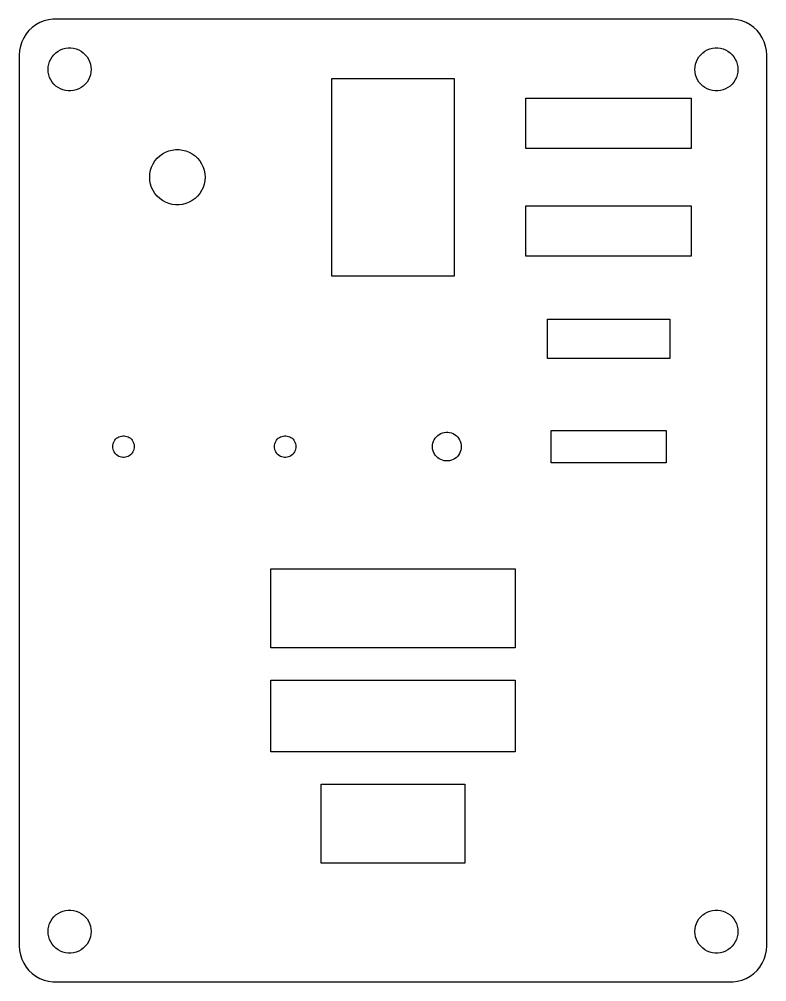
# Model space of a CAD drawing. Header units: metres. Extents: x -52 to 52, y -67 to 3091.
# Drawn here: x -52 to 52, y 1085 to 1219 of the extents above; entities that cross this region are included whole.
import ezdxf

# ---------------------------------------------------------------- set-up
doc = ezdxf.new("R2010")
doc.units = ezdxf.units.M

msp = doc.modelspace()

# ---------------------------------------------------------------- linework, layer by layer
for p, q in [((-49.6791, 1218.22), (-50.1871, 1217.85)), ((-49.1289, 1218.52), (-49.6791, 1218.22)), ((-48.5451, 1218.76), (-49.1289, 1218.52)), ((-47.9369, 1218.91), (-48.5451, 1218.76)), ((-47.3139, 1218.99), (-47.9369, 1218.91)), ((47.3139, 1218.99), (-47.3139, 1218.99)), ((47.9369, 1218.91), (47.3139, 1218.99)), ((48.5451, 1218.76), (47.9369, 1218.91)), ((49.1289, 1218.52), (48.5451, 1218.76)), ((49.6791, 1218.22), (49.1289, 1218.52)), ((50.1871, 1217.85), (49.6791, 1218.22)), ((-51.0451, 1216.94), (-51.3815, 1216.41)), ((-50.6448, 1217.42), (-51.0451, 1216.94)), ((-50.1871, 1217.85), (-50.6448, 1217.42)), ((50.6448, 1217.42), (50.1871, 1217.85)), ((51.0451, 1216.94), (50.6448, 1217.42)), ((51.3815, 1216.41), (51.0451, 1216.94)), ((-51.8429, 1215.24), (-51.9606, 1214.63)), ((-51.6489, 1215.84), (-51.8429, 1215.24)), ((-51.3815, 1216.41), (-51.6489, 1215.84)), ((51.6489, 1215.84), (51.3815, 1216.41)), ((51.8429, 1215.24), (51.6489, 1215.84)), ((51.9606, 1214.63), (51.8429, 1215.24)), ((-51.9606, 1214.63), (-52, 1214)), ((-52, 1214), (-52, 1090)), ((-47.427, 1213.76), (-47.1869, 1214.05)), ((-47.1869, 1214.05), (-46.9123, 1214.31)), ((-46.9123, 1214.31), (-46.6075, 1214.53)), ((-46.6075, 1214.53), (-46.2773, 1214.71)), ((-46.2773, 1214.71), (-45.927, 1214.85)), ((-45.927, 1214.85), (-45.5621, 1214.95)), ((-45.5621, 1214.95), (-45.1884, 1214.99)), ((-45.1884, 1214.99), (-44.8116, 1214.99)), ((-44.8116, 1214.99), (-44.4379, 1214.95)), ((-44.4379, 1214.95), (-44.0729, 1214.85)), ((-44.0729, 1214.85), (-43.7227, 1214.71)), ((-43.7227, 1214.71), (-43.3925, 1214.53)), ((-43.3925, 1214.53), (-43.0877, 1214.31)), ((-43.0877, 1214.31), (-42.8131, 1214.05)), ((-42.8131, 1214.05), (-42.5729, 1213.76)), ((42.5729, 1213.76), (42.8131, 1214.05)), ((42.8131, 1214.05), (43.0877, 1214.31)), ((43.0877, 1214.31), (43.3925, 1214.53)), ((43.3925, 1214.53), (43.7227, 1214.71)), ((43.7227, 1214.71), (44.0729, 1214.85)), ((44.0729, 1214.85), (44.4379, 1214.95)), ((44.4379, 1214.95), (44.8116, 1214.99)), ((44.8116, 1214.99), (45.1884, 1214.99)), ((45.1884, 1214.99), (45.5621, 1214.95)), ((45.5621, 1214.95), (45.927, 1214.85)), ((45.927, 1214.85), (46.2773, 1214.71)), ((46.2773, 1214.71), (46.6075, 1214.53)), ((46.6075, 1214.53), (46.9123, 1214.31)), ((46.9123, 1214.31), (47.1869, 1214.05)), ((47.1869, 1214.05), (47.427, 1213.76)), ((52, 1214), (51.9606, 1214.63)), ((52, 1090), (52, 1214)), ((-47.9763, 1212.38), (-47.9057, 1212.75)), ((-47.9057, 1212.75), (-47.7893, 1213.1)), ((-47.7893, 1213.1), (-47.6289, 1213.45)), ((-47.6289, 1213.45), (-47.427, 1213.76)), ((-42.5729, 1213.76), (-42.3711, 1213.45)), ((-42.3711, 1213.45), (-42.2107, 1213.1)), ((-42.2107, 1213.1), (-42.0942, 1212.75)), ((-42.0942, 1212.75), (-42.0237, 1212.38)), ((42.0237, 1212.38), (42.0942, 1212.75)), ((42.0942, 1212.75), (42.2107, 1213.1)), ((42.2107, 1213.1), (42.3711, 1213.45)), ((42.3711, 1213.45), (42.5729, 1213.76)), ((47.427, 1213.76), (47.6289, 1213.45)), ((47.6289, 1213.45), (47.7893, 1213.1)), ((47.7893, 1213.1), (47.9057, 1212.75)), ((47.9057, 1212.75), (47.9763, 1212.38)), ((-48, 1212), (-47.9763, 1212.38)), ((-47.9763, 1211.62), (-48, 1212)), ((-47.9057, 1211.25), (-47.9763, 1211.62)), ((-47.7893, 1210.9), (-47.9057, 1211.25)), ((-42.0942, 1211.25), (-42.2107, 1210.9)), ((-42.0237, 1211.62), (-42.0942, 1211.25)), ((-42.0237, 1212.38), (-42, 1212)), ((-42, 1212), (-42.0237, 1211.62)), ((42, 1212), (42.0237, 1212.38)), ((42.0237, 1211.62), (42, 1212)), ((42.0942, 1211.25), (42.0237, 1211.62)), ((42.2107, 1210.9), (42.0942, 1211.25)), ((47.9057, 1211.25), (47.7893, 1210.9)), ((47.9763, 1211.62), (47.9057, 1211.25)), ((47.9763, 1212.38), (48, 1212)), ((48, 1212), (47.9763, 1211.62)), ((-47.6289, 1210.55), (-47.7893, 1210.9)), ((-47.427, 1210.24), (-47.6289, 1210.55)), ((-47.1869, 1209.95), (-47.427, 1210.24)), ((-46.9123, 1209.69), (-47.1869, 1209.95)), ((-42.8131, 1209.95), (-43.0877, 1209.69)), ((-42.5729, 1210.24), (-42.8131, 1209.95)), ((-42.3711, 1210.55), (-42.5729, 1210.24)), ((-42.2107, 1210.9), (-42.3711, 1210.55)), ((-8.5, 1183.25), (-8.5, 1210.75)), ((-8.5, 1210.75), (8.5, 1210.75)), ((8.5, 1210.75), (8.5, 1183.25)), ((42.3711, 1210.55), (42.2107, 1210.9)), ((42.5729, 1210.24), (42.3711, 1210.55)), ((42.8131, 1209.95), (42.5729, 1210.24)), ((43.0877, 1209.69), (42.8131, 1209.95)), ((47.1869, 1209.95), (46.9123, 1209.69)), ((47.427, 1210.24), (47.1869, 1209.95)), ((47.6289, 1210.55), (47.427, 1210.24)), ((47.7893, 1210.9), (47.6289, 1210.55)), ((-46.6075, 1209.47), (-46.9123, 1209.69)), ((-46.2773, 1209.29), (-46.6075, 1209.47)), ((-45.927, 1209.15), (-46.2773, 1209.29)), ((-45.5621, 1209.05), (-45.927, 1209.15)), ((-45.1884, 1209.01), (-45.5621, 1209.05)), ((-44.8116, 1209.01), (-45.1884, 1209.01)), ((-44.4379, 1209.05), (-44.8116, 1209.01)), ((-44.0729, 1209.15), (-44.4379, 1209.05)), ((-43.7227, 1209.29), (-44.0729, 1209.15)), ((-43.3925, 1209.47), (-43.7227, 1209.29)), ((-43.0877, 1209.69), (-43.3925, 1209.47)), ((43.3925, 1209.47), (43.0877, 1209.69)), ((43.7227, 1209.29), (43.3925, 1209.47)), ((44.0729, 1209.15), (43.7227, 1209.29)), ((44.4379, 1209.05), (44.0729, 1209.15)), ((44.8116, 1209.01), (44.4379, 1209.05)), ((45.1884, 1209.01), (44.8116, 1209.01)), ((45.5621, 1209.05), (45.1884, 1209.01)), ((45.927, 1209.15), (45.5621, 1209.05)), ((46.2773, 1209.29), (45.927, 1209.15)), ((46.6075, 1209.47), (46.2773, 1209.29)), ((46.9123, 1209.69), (46.6075, 1209.47)), ((18.5, 1201), (18.5, 1208)), ((18.5, 1208), (41.5, 1208)), ((41.5, 1208), (41.5, 1201)), ((-32.0629, 1200.25), (-31.6392, 1200.48)), ((-31.6392, 1200.48), (-31.1897, 1200.66)), ((-31.1897, 1200.66), (-30.7214, 1200.78)), ((-30.7214, 1200.78), (-30.2417, 1200.84)), ((-30.2417, 1200.84), (-29.7583, 1200.84)), ((-29.7583, 1200.84), (-29.2786, 1200.78)), ((-29.2786, 1200.78), (-28.8103, 1200.66)), ((-28.8103, 1200.66), (-28.3607, 1200.48)), ((-28.3607, 1200.48), (-27.9371, 1200.25)), ((41.5, 1201), (18.5, 1201)), ((-33.3738, 1198.85), (-33.1147, 1199.26)), ((-33.1147, 1199.26), (-32.8065, 1199.64)), ((-32.8065, 1199.64), (-32.4541, 1199.97)), ((-32.4541, 1199.97), (-32.0629, 1200.25)), ((-27.9371, 1200.25), (-27.5459, 1199.97)), ((-27.5459, 1199.97), (-27.1935, 1199.64)), ((-27.1935, 1199.64), (-26.8853, 1199.26)), ((-26.8853, 1199.26), (-26.6262, 1198.85)), ((-33.8196, 1197.48), (-33.729, 1197.96)), ((-33.729, 1197.96), (-33.5796, 1198.42)), ((-33.5796, 1198.42), (-33.3738, 1198.85)), ((-26.6262, 1198.85), (-26.4203, 1198.42)), ((-26.4203, 1198.42), (-26.271, 1197.96)), ((-26.271, 1197.96), (-26.1804, 1197.48)), ((-33.85, 1197), (-33.8196, 1197.48)), ((-33.8196, 1196.52), (-33.85, 1197)), ((-33.729, 1196.04), (-33.8196, 1196.52)), ((-26.1804, 1196.52), (-26.271, 1196.04)), ((-26.1804, 1197.48), (-26.15, 1197)), ((-26.15, 1197), (-26.1804, 1196.52)), ((-33.5796, 1195.58), (-33.729, 1196.04)), ((-33.3738, 1195.15), (-33.5796, 1195.58)), ((-33.1147, 1194.74), (-33.3738, 1195.15)), ((-26.6262, 1195.15), (-26.8853, 1194.74)), ((-26.4203, 1195.58), (-26.6262, 1195.15)), ((-26.271, 1196.04), (-26.4203, 1195.58)), ((-32.8065, 1194.36), (-33.1147, 1194.74)), ((-32.4541, 1194.03), (-32.8065, 1194.36)), ((-32.0629, 1193.75), (-32.4541, 1194.03)), ((-27.5459, 1194.03), (-27.9371, 1193.75)), ((-27.1935, 1194.36), (-27.5459, 1194.03)), ((-26.8853, 1194.74), (-27.1935, 1194.36)), ((-31.6392, 1193.52), (-32.0629, 1193.75)), ((-31.1897, 1193.34), (-31.6392, 1193.52)), ((-30.7214, 1193.22), (-31.1897, 1193.34)), ((-30.2417, 1193.16), (-30.7214, 1193.22)), ((-29.7583, 1193.16), (-30.2417, 1193.16)), ((-29.2786, 1193.22), (-29.7583, 1193.16)), ((-28.8103, 1193.34), (-29.2786, 1193.22)), ((-28.3607, 1193.52), (-28.8103, 1193.34)), ((-27.9371, 1193.75), (-28.3607, 1193.52)), ((18.5, 1186), (18.5, 1193)), ((18.5, 1193), (41.5, 1193)), ((41.5, 1193), (41.5, 1186)), ((41.5, 1186), (18.5, 1186)), ((8.5, 1183.25), (-8.5, 1183.25)), ((21.5, 1171.75), (21.5, 1177.25)), ((21.5, 1177.25), (38.5, 1177.25)), ((38.5, 1177.25), (38.5, 1171.75)), ((38.5, 1171.75), (21.5, 1171.75)), ((22, 1157.25), (22, 1161.75)), ((22, 1161.75), (38, 1161.75)), ((38, 1161.75), (38, 1157.25)), ((-38.8145, 1160.22), (-38.7135, 1160.38)), ((-38.7135, 1160.38), (-38.5934, 1160.53)), ((-38.5934, 1160.53), (-38.4561, 1160.66)), ((-38.4561, 1160.66), (-38.3037, 1160.77)), ((-38.3037, 1160.77), (-38.1387, 1160.86)), ((-38.1387, 1160.86), (-37.9635, 1160.93)), ((-37.9635, 1160.93), (-37.7811, 1160.97)), ((-37.7811, 1160.97), (-37.5942, 1161)), ((-37.5942, 1161), (-37.4058, 1161)), ((-37.4058, 1161), (-37.2189, 1160.97)), ((-37.2189, 1160.97), (-37.0365, 1160.93)), ((-37.0365, 1160.93), (-36.8613, 1160.86)), ((-36.8613, 1160.86), (-36.6963, 1160.77)), ((-36.6963, 1160.77), (-36.5439, 1160.66)), ((-36.5439, 1160.66), (-36.4065, 1160.53)), ((-36.4065, 1160.53), (-36.2865, 1160.38)), ((-36.2865, 1160.38), (-36.1855, 1160.22)), ((-16.3145, 1160.22), (-16.2135, 1160.38)), ((-16.2135, 1160.38), (-16.0934, 1160.53)), ((-16.0934, 1160.53), (-15.9561, 1160.66)), ((-15.9561, 1160.66), (-15.8037, 1160.77)), ((-15.8037, 1160.77), (-15.6387, 1160.86)), ((-15.6387, 1160.86), (-15.4635, 1160.93)), ((-15.4635, 1160.93), (-15.2811, 1160.97)), ((-15.2811, 1160.97), (-15.0942, 1161)), ((-15.0942, 1161), (-14.9058, 1161)), ((-14.9058, 1161), (-14.7189, 1160.97)), ((-14.7189, 1160.97), (-14.5365, 1160.93)), ((-14.5365, 1160.93), (-14.3613, 1160.86)), ((-14.3613, 1160.86), (-14.1963, 1160.77)), ((-14.1963, 1160.77), (-14.0439, 1160.66)), ((-14.0439, 1160.66), (-13.9065, 1160.53)), ((-13.9065, 1160.53), (-13.7865, 1160.38)), ((-13.7865, 1160.38), (-13.6855, 1160.22)), ((5.64044, 1160.24), (5.74738, 1160.46)), ((5.74738, 1160.46), (5.88196, 1160.68)), ((5.88196, 1160.68), (6.04205, 1160.87)), ((6.04205, 1160.87), (6.22514, 1161.04)), ((6.22514, 1161.04), (6.42834, 1161.19)), ((6.42834, 1161.19), (6.64844, 1161.31)), ((6.64844, 1161.31), (6.88196, 1161.4)), ((6.88196, 1161.4), (7.12523, 1161.46)), ((7.12523, 1161.46), (7.3744, 1161.5)), ((7.3744, 1161.5), (7.62558, 1161.5)), ((7.62558, 1161.5), (7.87476, 1161.46)), ((7.87476, 1161.46), (8.11803, 1161.4)), ((8.11803, 1161.4), (8.35155, 1161.31)), ((8.35155, 1161.31), (8.57164, 1161.19)), ((8.57164, 1161.19), (8.77484, 1161.04)), ((8.77484, 1161.04), (8.95793, 1160.87)), ((8.95793, 1160.87), (9.11803, 1160.68)), ((9.11803, 1160.68), (9.25261, 1160.46)), ((9.25261, 1160.46), (9.35954, 1160.24)), ((-39, 1159.5), (-38.9882, 1159.69)), ((-38.9882, 1159.31), (-39, 1159.5)), ((-38.9882, 1159.69), (-38.9529, 1159.87)), ((-38.9529, 1159.13), (-38.9882, 1159.31)), ((-38.9529, 1159.87), (-38.8947, 1160.05)), ((-38.8947, 1158.95), (-38.9529, 1159.13)), ((-38.8947, 1160.05), (-38.8145, 1160.22)), ((-38.8145, 1158.78), (-38.8947, 1158.95)), ((-36.1855, 1160.22), (-36.1053, 1160.05)), ((-36.1053, 1158.95), (-36.1855, 1158.78)), ((-36.1053, 1160.05), (-36.0471, 1159.87)), ((-36.0471, 1159.13), (-36.1053, 1158.95)), ((-36.0471, 1159.87), (-36.0118, 1159.69)), ((-36.0118, 1159.31), (-36.0471, 1159.13)), ((-36.0118, 1159.69), (-36, 1159.5)), ((-36, 1159.5), (-36.0118, 1159.31)), ((-16.5, 1159.5), (-16.4882, 1159.69)), ((-16.4882, 1159.31), (-16.5, 1159.5)), ((-16.4882, 1159.69), (-16.4529, 1159.87)), ((-16.4529, 1159.13), (-16.4882, 1159.31)), ((-16.4529, 1159.87), (-16.3947, 1160.05)), ((-16.3947, 1158.95), (-16.4529, 1159.13)), ((-16.3947, 1160.05), (-16.3145, 1160.22)), ((-16.3145, 1158.78), (-16.3947, 1158.95)), ((-13.6855, 1160.22), (-13.6053, 1160.05)), ((-13.6053, 1158.95), (-13.6855, 1158.78)), ((-13.6053, 1160.05), (-13.5471, 1159.87)), ((-13.5471, 1159.13), (-13.6053, 1158.95)), ((-13.5471, 1159.87), (-13.5118, 1159.69)), ((-13.5118, 1159.31), (-13.5471, 1159.13)), ((-13.5118, 1159.69), (-13.5, 1159.5)), ((-13.5, 1159.5), (-13.5118, 1159.31)), ((5.5, 1159.5), (5.51576, 1159.75)), ((5.51576, 1159.25), (5.5, 1159.5)), ((5.51576, 1159.75), (5.56282, 1160)), ((5.56282, 1159), (5.51576, 1159.25)), ((5.56282, 1160), (5.64044, 1160.24)), ((5.64044, 1158.76), (5.56282, 1159)), ((9.35954, 1160.24), (9.43716, 1160)), ((9.43716, 1159), (9.35954, 1158.76)), ((9.43716, 1160), (9.48422, 1159.75)), ((9.48422, 1159.25), (9.43716, 1159)), ((9.48422, 1159.75), (9.5, 1159.5)), ((9.5, 1159.5), (9.48422, 1159.25)), ((-38.7135, 1158.62), (-38.8145, 1158.78)), ((-38.5934, 1158.47), (-38.7135, 1158.62)), ((-38.4561, 1158.34), (-38.5934, 1158.47)), ((-38.3037, 1158.23), (-38.4561, 1158.34)), ((-38.1387, 1158.14), (-38.3037, 1158.23)), ((-37.9635, 1158.07), (-38.1387, 1158.14)), ((-37.7811, 1158.03), (-37.9635, 1158.07)), ((-37.5942, 1158), (-37.7811, 1158.03)), ((-37.4058, 1158), (-37.5942, 1158)), ((-37.2189, 1158.03), (-37.4058, 1158)), ((-37.0365, 1158.07), (-37.2189, 1158.03)), ((-36.8613, 1158.14), (-37.0365, 1158.07)), ((-36.6963, 1158.23), (-36.8613, 1158.14)), ((-36.5439, 1158.34), (-36.6963, 1158.23)), ((-36.4065, 1158.47), (-36.5439, 1158.34)), ((-36.2865, 1158.62), (-36.4065, 1158.47)), ((-36.1855, 1158.78), (-36.2865, 1158.62)), ((-16.2135, 1158.62), (-16.3145, 1158.78)), ((-16.0934, 1158.47), (-16.2135, 1158.62)), ((-15.9561, 1158.34), (-16.0934, 1158.47)), ((-15.8037, 1158.23), (-15.9561, 1158.34)), ((-15.6387, 1158.14), (-15.8037, 1158.23)), ((-15.4635, 1158.07), (-15.6387, 1158.14)), ((-15.2811, 1158.03), (-15.4635, 1158.07)), ((-15.0942, 1158), (-15.2811, 1158.03)), ((-14.9058, 1158), (-15.0942, 1158)), ((-14.7189, 1158.03), (-14.9058, 1158)), ((-14.5365, 1158.07), (-14.7189, 1158.03)), ((-14.3613, 1158.14), (-14.5365, 1158.07)), ((-14.1963, 1158.23), (-14.3613, 1158.14)), ((-14.0439, 1158.34), (-14.1963, 1158.23)), ((-13.9065, 1158.47), (-14.0439, 1158.34)), ((-13.7865, 1158.62), (-13.9065, 1158.47)), ((-13.6855, 1158.78), (-13.7865, 1158.62)), ((5.74738, 1158.54), (5.64044, 1158.76)), ((5.88196, 1158.32), (5.74738, 1158.54)), ((6.04205, 1158.13), (5.88196, 1158.32)), ((6.22514, 1157.96), (6.04205, 1158.13)), ((6.42834, 1157.81), (6.22514, 1157.96)), ((6.64844, 1157.69), (6.42834, 1157.81)), ((6.88196, 1157.6), (6.64844, 1157.69)), ((7.12523, 1157.54), (6.88196, 1157.6)), ((8.11803, 1157.6), (7.87476, 1157.54)), ((8.35155, 1157.69), (8.11803, 1157.6)), ((8.57164, 1157.81), (8.35155, 1157.69)), ((8.77484, 1157.96), (8.57164, 1157.81)), ((8.95793, 1158.13), (8.77484, 1157.96)), ((9.11803, 1158.32), (8.95793, 1158.13)), ((9.25261, 1158.54), (9.11803, 1158.32)), ((9.35954, 1158.76), (9.25261, 1158.54)), ((7.3744, 1157.5), (7.12523, 1157.54)), ((7.62558, 1157.5), (7.3744, 1157.5)), ((7.87476, 1157.54), (7.62558, 1157.5)), ((38, 1157.25), (22, 1157.25)), ((-17, 1131.5), (-17, 1142.5)), ((-17, 1142.5), (17, 1142.5)), ((17, 1142.5), (17, 1131.5)), ((17, 1131.5), (-17, 1131.5)), ((-17, 1117), (-17, 1127)), ((-17, 1127), (17, 1127)), ((17, 1127), (17, 1117)), ((17, 1117), (-17, 1117)), ((-10, 1101.5), (-10, 1112.5)), ((-10, 1112.5), (10, 1112.5)), ((10, 1112.5), (10, 1101.5)), ((10, 1101.5), (-10, 1101.5)), ((-46.6075, 1094.53), (-46.2773, 1094.71)), ((-46.2773, 1094.71), (-45.927, 1094.85)), ((-45.927, 1094.85), (-45.5621, 1094.95)), ((-45.5621, 1094.95), (-45.1884, 1094.99)), ((-45.1884, 1094.99), (-44.8116, 1094.99)), ((-44.8116, 1094.99), (-44.4379, 1094.95)), ((-44.4379, 1094.95), (-44.0729, 1094.85)), ((-44.0729, 1094.85), (-43.7227, 1094.71)), ((-43.7227, 1094.71), (-43.3925, 1094.53)), ((43.3925, 1094.53), (43.7227, 1094.71)), ((43.7227, 1094.71), (44.0729, 1094.85)), ((44.0729, 1094.85), (44.4379, 1094.95)), ((44.4379, 1094.95), (44.8116, 1094.99)), ((44.8116, 1094.99), (45.1884, 1094.99)), ((45.1884, 1094.99), (45.5621, 1094.95)), ((45.5621, 1094.95), (45.927, 1094.85)), ((45.927, 1094.85), (46.2773, 1094.71)), ((46.2773, 1094.71), (46.6075, 1094.53)), ((-47.7893, 1093.1), (-47.6289, 1093.45)), ((-47.6289, 1093.45), (-47.427, 1093.76)), ((-47.427, 1093.76), (-47.1869, 1094.05)), ((-47.1869, 1094.05), (-46.9123, 1094.31)), ((-46.9123, 1094.31), (-46.6075, 1094.53)), ((-43.3925, 1094.53), (-43.0877, 1094.31)), ((-43.0877, 1094.31), (-42.8131, 1094.05)), ((-42.8131, 1094.05), (-42.5729, 1093.76)), ((-42.5729, 1093.76), (-42.3711, 1093.45)), ((-42.3711, 1093.45), (-42.2107, 1093.1)), ((42.2107, 1093.1), (42.3711, 1093.45)), ((42.3711, 1093.45), (42.5729, 1093.76)), ((42.5729, 1093.76), (42.8131, 1094.05)), ((42.8131, 1094.05), (43.0877, 1094.31)), ((43.0877, 1094.31), (43.3925, 1094.53)), ((46.6075, 1094.53), (46.9123, 1094.31)), ((46.9123, 1094.31), (47.1869, 1094.05)), ((47.1869, 1094.05), (47.427, 1093.76)), ((47.427, 1093.76), (47.6289, 1093.45)), ((47.6289, 1093.45), (47.7893, 1093.1)), ((-48, 1092), (-47.9763, 1092.38)), ((-47.9763, 1091.62), (-48, 1092)), ((-47.9763, 1092.38), (-47.9057, 1092.75)), ((-47.9057, 1092.75), (-47.7893, 1093.1)), ((-42.2107, 1093.1), (-42.0942, 1092.75)), ((-42.0942, 1092.75), (-42.0237, 1092.38)), ((-42.0237, 1092.38), (-42, 1092)), ((-42, 1092), (-42.0237, 1091.62)), ((42, 1092), (42.0237, 1092.38)), ((42.0237, 1091.62), (42, 1092)), ((42.0237, 1092.38), (42.0942, 1092.75)), ((42.0942, 1092.75), (42.2107, 1093.1)), ((47.7893, 1093.1), (47.9057, 1092.75)), ((47.9057, 1092.75), (47.9763, 1092.38)), ((47.9763, 1092.38), (48, 1092)), ((48, 1092), (47.9763, 1091.62)), ((-47.9057, 1091.25), (-47.9763, 1091.62)), ((-47.7893, 1090.9), (-47.9057, 1091.25)), ((-47.6289, 1090.55), (-47.7893, 1090.9)), ((-42.2107, 1090.9), (-42.3711, 1090.55)), ((-42.0942, 1091.25), (-42.2107, 1090.9)), ((-42.0237, 1091.62), (-42.0942, 1091.25)), ((42.0942, 1091.25), (42.0237, 1091.62)), ((42.2107, 1090.9), (42.0942, 1091.25)), ((42.3711, 1090.55), (42.2107, 1090.9)), ((47.7893, 1090.9), (47.6289, 1090.55)), ((47.9057, 1091.25), (47.7893, 1090.9)), ((47.9763, 1091.62), (47.9057, 1091.25)), ((-52, 1090), (-51.9606, 1089.37)), ((-51.9606, 1089.37), (-51.8429, 1088.76)), ((-47.427, 1090.24), (-47.6289, 1090.55)), ((-47.1869, 1089.95), (-47.427, 1090.24)), ((-46.9123, 1089.69), (-47.1869, 1089.95)), ((-46.6075, 1089.47), (-46.9123, 1089.69)), ((-46.2773, 1089.29), (-46.6075, 1089.47)), ((-45.927, 1089.15), (-46.2773, 1089.29)), ((-43.7227, 1089.29), (-44.0729, 1089.15)), ((-43.3925, 1089.47), (-43.7227, 1089.29)), ((-43.0877, 1089.69), (-43.3925, 1089.47)), ((-42.8131, 1089.95), (-43.0877, 1089.69)), ((-42.5729, 1090.24), (-42.8131, 1089.95)), ((-42.3711, 1090.55), (-42.5729, 1090.24)), ((42.5729, 1090.24), (42.3711, 1090.55)), ((42.8131, 1089.95), (42.5729, 1090.24)), ((43.0877, 1089.69), (42.8131, 1089.95)), ((43.3925, 1089.47), (43.0877, 1089.69)), ((43.7227, 1089.29), (43.3925, 1089.47)), ((44.0729, 1089.15), (43.7227, 1089.29)), ((46.2773, 1089.29), (45.927, 1089.15)), ((46.6075, 1089.47), (46.2773, 1089.29)), ((46.9123, 1089.69), (46.6075, 1089.47)), ((47.1869, 1089.95), (46.9123, 1089.69)), ((47.427, 1090.24), (47.1869, 1089.95)), ((47.6289, 1090.55), (47.427, 1090.24)), ((51.8429, 1088.76), (51.9606, 1089.37)), ((51.9606, 1089.37), (52, 1090)), ((-51.8429, 1088.76), (-51.6489, 1088.16)), ((-51.6489, 1088.16), (-51.3815, 1087.59)), ((-45.5621, 1089.05), (-45.927, 1089.15)), ((-45.1884, 1089.01), (-45.5621, 1089.05)), ((-44.8116, 1089.01), (-45.1884, 1089.01)), ((-44.4379, 1089.05), (-44.8116, 1089.01)), ((-44.0729, 1089.15), (-44.4379, 1089.05)), ((44.4379, 1089.05), (44.0729, 1089.15)), ((44.8116, 1089.01), (44.4379, 1089.05)), ((45.1884, 1089.01), (44.8116, 1089.01)), ((45.5621, 1089.05), (45.1884, 1089.01)), ((45.927, 1089.15), (45.5621, 1089.05)), ((51.3815, 1087.59), (51.6489, 1088.16)), ((51.6489, 1088.16), (51.8429, 1088.76)), ((-51.3815, 1087.59), (-51.0451, 1087.06)), ((-51.0451, 1087.06), (-50.6448, 1086.58)), ((-50.6448, 1086.58), (-50.1871, 1086.15)), ((50.1871, 1086.15), (50.6448, 1086.58)), ((50.6448, 1086.58), (51.0451, 1087.06)), ((51.0451, 1087.06), (51.3815, 1087.59)), ((-50.1871, 1086.15), (-49.6791, 1085.78)), ((-49.6791, 1085.78), (-49.1289, 1085.48)), ((-49.1289, 1085.48), (-48.5451, 1085.24)), ((-48.5451, 1085.24), (-47.9369, 1085.09)), ((47.9369, 1085.09), (48.5451, 1085.24)), ((48.5451, 1085.24), (49.1289, 1085.48)), ((49.1289, 1085.48), (49.6791, 1085.78)), ((49.6791, 1085.78), (50.1871, 1086.15)), ((-47.9369, 1085.09), (-47.3139, 1085.01)), ((-47.3139, 1085.01), (47.3139, 1085.01)), ((47.3139, 1085.01), (47.9369, 1085.09))]:
    msp.add_line(p, q)

doc.saveas('drawing.dxf')
